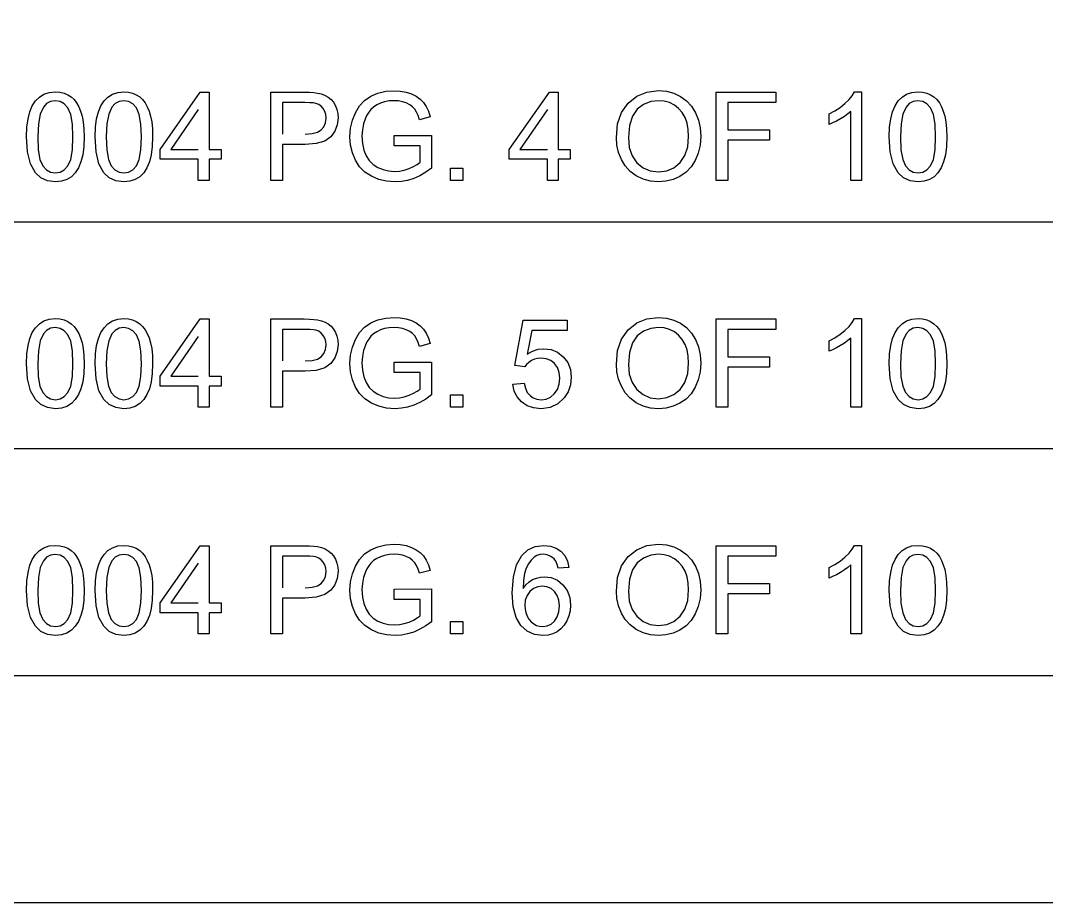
# Model space of a CAD drawing. Extents: x 0 to 17.2, y 0.1 to 11.3.
# Drawn here: x 1.91 to 2.634, y 0.225 to 0.846 of the extents above; entities that cross this region are included whole.
import ezdxf

# ---------------------------------------------------------------- set-up
doc = ezdxf.new("R2010")
doc.units = 0
doc.layers.add('BORDER', color=3, linetype='CONTINUOUS')
doc.layers.add('BORDERTEXT', color=7, linetype='CONTINUOUS')

msp = doc.modelspace()

# ---------------------------------------------------------------- linework, layer by layer
at = {"layer": 'BORDER'}
for points in [[(0.1692, 0.22466), (17.0808, 0.22466), (17.0808, 11.16746), (0.1692, 11.16746), (0.1692, 0.22466)], [(2.95282, 0.7043), (1.39935, 0.7043)], [(2.95282, 0.54442), (1.39935, 0.54442)], [(2.95282, 0.38454), (1.39935, 0.38454)]]:
    msp.add_lwpolyline(points, dxfattribs=at)
at = {"layer": 'BORDERTEXT'}
for points in [[(1.91457, 0.76437), (1.91482, 0.77124), (1.91557, 0.77716), (1.91684, 0.78212), (1.91859, 0.78626), (1.92084, 0.78972), (1.92358, 0.79249), (1.92682, 0.79452), (1.93057, 0.79573), (1.93484, 0.79614), (1.93804, 0.79591), (1.94096, 0.79524), (1.94362, 0.79412), (1.94599, 0.79258), (1.94807, 0.79065), (1.94985, 0.78831), (1.95137, 0.7856), (1.95266, 0.78252), (1.95371, 0.77907), (1.95449, 0.77501), (1.95496, 0.77011), (1.95511, 0.76437), (1.95486, 0.75755), (1.95411, 0.75166), (1.95286, 0.74671), (1.95112, 0.74257), (1.94888, 0.7391), (1.94614, 0.73632), (1.9429, 0.73428), (1.93913, 0.73306), (1.93484, 0.73265), (1.92927, 0.73336), (1.92457, 0.73551), (1.92072, 0.73909), (1.9173, 0.74535), (1.91525, 0.75378), (1.91457, 0.76437)], [(1.96287, 0.76437), (1.96312, 0.77124), (1.96388, 0.77716), (1.96514, 0.78212), (1.9669, 0.78626), (1.96915, 0.78972), (1.97188, 0.79249), (1.97512, 0.79452), (1.97888, 0.79573), (1.98315, 0.79614), (1.98634, 0.79591), (1.98927, 0.79524), (1.99192, 0.79412), (1.99429, 0.79258), (1.99637, 0.79065), (1.99816, 0.78831), (1.99968, 0.7856), (2.00097, 0.78252), (2.00202, 0.77907), (2.0028, 0.77501), (2.00326, 0.77011), (2.00342, 0.76437), (2.00317, 0.75755), (2.00242, 0.75166), (2.00117, 0.74671), (1.99942, 0.74257), (1.99718, 0.7391), (1.99445, 0.73632), (1.9912, 0.73428), (1.98744, 0.73306), (1.98315, 0.73265), (1.97758, 0.73336), (1.97287, 0.73551), (1.96902, 0.73909), (1.96561, 0.74535), (1.96356, 0.75378), (1.96287, 0.76437)], [(2.03565, 0.73371), (2.03565, 0.74859), (2.00868, 0.74859), (2.00868, 0.75559), (2.03705, 0.79588), (2.04328, 0.79588), (2.04328, 0.75559), (2.05168, 0.75559), (2.05168, 0.74859), (2.04328, 0.74859), (2.04328, 0.73371), (2.03565, 0.73371)], [(2.08671, 0.73371), (2.08671, 0.79588), (2.11017, 0.79588), (2.11397, 0.79582), (2.11712, 0.79562), (2.11962, 0.79529), (2.12251, 0.79463), (2.12507, 0.79366), (2.1273, 0.79238), (2.12923, 0.79077), (2.13089, 0.78877), (2.13228, 0.78638), (2.13333, 0.78373), (2.13396, 0.7809), (2.13417, 0.7779), (2.13361, 0.77288), (2.13193, 0.76841), (2.12912, 0.76448), (2.12486, 0.76143), (2.11878, 0.7596), (2.11089, 0.75899), (2.09494, 0.75899), (2.09494, 0.73371), (2.08671, 0.73371)], [(2.17374, 0.75809), (2.17374, 0.76539), (2.20008, 0.76543), (2.20008, 0.74236), (2.19599, 0.7394), (2.19182, 0.73698), (2.18757, 0.73509), (2.18323, 0.73373), (2.17882, 0.73292), (2.17434, 0.73265), (2.16841, 0.73308), (2.16287, 0.73439), (2.15769, 0.73657), (2.15311, 0.73958), (2.14934, 0.74336), (2.14639, 0.74792), (2.14427, 0.75306), (2.14299, 0.75858), (2.14257, 0.7645), (2.14299, 0.77042), (2.14426, 0.77606), (2.14637, 0.78144), (2.14927, 0.78624), (2.15291, 0.79013), (2.15729, 0.79313), (2.16228, 0.79525), (2.16775, 0.79652), (2.1737, 0.79694), (2.17805, 0.7967), (2.18212, 0.79597), (2.18589, 0.79476), (2.18926, 0.79311), (2.19211, 0.79108), (2.19444, 0.78867), (2.19634, 0.78581), (2.19791, 0.78242), (2.19915, 0.77849), (2.19172, 0.77646), (2.19072, 0.7794), (2.18956, 0.78189), (2.18825, 0.78392), (2.18666, 0.78561), (2.18468, 0.78706), (2.18231, 0.78827), (2.17964, 0.78918), (2.17679, 0.78972), (2.17374, 0.7899), (2.17015, 0.78971), (2.1669, 0.78914), (2.16399, 0.78819), (2.16142, 0.78692), (2.15921, 0.78541), (2.15735, 0.78367), (2.15579, 0.78174), (2.15448, 0.77969), (2.15343, 0.77752), (2.15211, 0.77357), (2.15132, 0.76939), (2.15105, 0.76501), (2.15137, 0.75977), (2.15232, 0.75513), (2.15391, 0.7511), (2.15611, 0.74769), (2.15889, 0.74491), (2.16225, 0.74278), (2.16597, 0.74128), (2.16984, 0.74037), (2.17387, 0.74007), (2.1774, 0.7403), (2.18088, 0.74098), (2.1843, 0.74213), (2.18742, 0.74353), (2.18999, 0.74499), (2.19202, 0.74652), (2.19202, 0.75809), (2.17374, 0.75809)], [(2.28185, 0.73371), (2.28185, 0.74859), (2.25487, 0.74859), (2.25487, 0.75559), (2.28325, 0.79588), (2.28948, 0.79588), (2.28948, 0.75559), (2.29788, 0.75559), (2.29788, 0.74859), (2.28948, 0.74859), (2.28948, 0.73371), (2.28185, 0.73371)], [(2.33041, 0.76399), (2.33133, 0.77356), (2.3341, 0.78164), (2.33872, 0.78823), (2.3448, 0.79309), (2.35195, 0.79601), (2.36018, 0.79699), (2.36573, 0.79653), (2.37091, 0.79516), (2.3757, 0.79287), (2.37995, 0.78977), (2.38346, 0.78594), (2.38624, 0.7814), (2.38826, 0.77627), (2.38947, 0.77071), (2.38987, 0.76471), (2.38945, 0.75863), (2.38817, 0.75299), (2.38605, 0.74779), (2.38315, 0.74322), (2.37955, 0.73945), (2.37524, 0.73649), (2.37045, 0.73435), (2.36542, 0.73307), (2.36014, 0.73265), (2.35449, 0.73312), (2.34926, 0.73453), (2.34445, 0.73689), (2.34021, 0.74006), (2.33672, 0.74392), (2.33397, 0.74847), (2.33199, 0.75345), (2.3308, 0.75863), (2.33041, 0.76399)], [(2.4009, 0.73371), (2.4009, 0.79588), (2.44284, 0.79588), (2.44284, 0.78855), (2.40912, 0.78855), (2.40912, 0.76929), (2.4383, 0.76929), (2.4383, 0.76195), (2.40912, 0.76195), (2.40912, 0.73371), (2.4009, 0.73371)], [(2.50332, 0.73371), (2.49569, 0.73371), (2.49569, 0.78235), (2.49366, 0.7806), (2.49125, 0.77885), (2.48845, 0.77709), (2.48557, 0.77549), (2.48289, 0.77417), (2.48042, 0.77315), (2.48042, 0.78053), (2.48451, 0.78268), (2.48824, 0.78511), (2.49161, 0.78782), (2.4945, 0.79065), (2.49676, 0.79342), (2.4984, 0.79614), (2.50332, 0.79614), (2.50332, 0.73371)], [(2.52287, 0.76437), (2.52312, 0.77124), (2.52388, 0.77716), (2.52514, 0.78212), (2.5269, 0.78626), (2.52915, 0.78972), (2.53188, 0.79249), (2.53512, 0.79452), (2.53888, 0.79573), (2.54314, 0.79614), (2.54634, 0.79591), (2.54927, 0.79524), (2.55192, 0.79412), (2.55429, 0.79258), (2.55637, 0.79065), (2.55816, 0.78831), (2.55968, 0.7856), (2.56097, 0.78252), (2.56202, 0.77907), (2.56279, 0.77501), (2.56326, 0.77011), (2.56342, 0.76437), (2.56317, 0.75755), (2.56242, 0.75166), (2.56117, 0.74671), (2.55942, 0.74257), (2.55718, 0.7391), (2.55445, 0.73632), (2.5512, 0.73428), (2.54743, 0.73306), (2.54314, 0.73265), (2.53758, 0.73336), (2.53287, 0.73551), (2.52902, 0.73909), (2.5256, 0.74535), (2.52355, 0.75378), (2.52287, 0.76437)], [(1.92241, 0.76437), (1.92281, 0.7553), (1.924, 0.74851), (1.926, 0.74399), (1.92857, 0.74118), (1.93152, 0.73949), (1.93484, 0.73892), (1.93816, 0.73949), (1.94111, 0.74119), (1.94368, 0.74401), (1.94567, 0.74854), (1.94687, 0.75532), (1.94727, 0.76437), (1.94687, 0.77346), (1.94567, 0.78026), (1.94368, 0.78477), (1.9411, 0.78758), (1.93812, 0.78926), (1.93475, 0.78982), (1.93148, 0.78932), (1.92868, 0.78784), (1.92636, 0.78537), (1.92417, 0.78051), (1.92285, 0.77351), (1.92241, 0.76437)], [(1.97072, 0.76437), (1.97112, 0.7553), (1.97231, 0.74851), (1.9743, 0.74399), (1.97688, 0.74118), (1.97983, 0.73949), (1.98315, 0.73892), (1.98646, 0.73949), (1.98941, 0.74119), (1.99199, 0.74401), (1.99398, 0.74854), (1.99517, 0.75532), (1.99557, 0.76437), (1.99517, 0.77346), (1.99398, 0.78026), (1.99199, 0.78477), (1.9894, 0.78758), (1.98643, 0.78926), (1.98306, 0.78982), (1.97979, 0.78932), (1.97699, 0.78784), (1.97466, 0.78537), (1.97247, 0.78051), (1.97116, 0.77351), (1.97072, 0.76437)], [(2.33889, 0.76386), (2.33956, 0.7569), (2.34158, 0.751), (2.34493, 0.74616), (2.34931, 0.74256), (2.35436, 0.74041), (2.3601, 0.73969), (2.36592, 0.74041), (2.37102, 0.74259), (2.37539, 0.74622), (2.37872, 0.75118), (2.38072, 0.75736), (2.38139, 0.76475), (2.3811, 0.7696), (2.38025, 0.77402), (2.37882, 0.77801), (2.37685, 0.7815), (2.37434, 0.78443), (2.37131, 0.78679), (2.36789, 0.78852), (2.36419, 0.78956), (2.36022, 0.7899), (2.35467, 0.78924), (2.34966, 0.78724), (2.34519, 0.7839), (2.34169, 0.77901), (2.33959, 0.77233), (2.33889, 0.76386)], [(2.53072, 0.76437), (2.53112, 0.7553), (2.53231, 0.74851), (2.5343, 0.74399), (2.53688, 0.74118), (2.53982, 0.73949), (2.54314, 0.73892), (2.54646, 0.73949), (2.54941, 0.74119), (2.55199, 0.74401), (2.55398, 0.74854), (2.55517, 0.75532), (2.55557, 0.76437), (2.55517, 0.77346), (2.55398, 0.78026), (2.55199, 0.78477), (2.5494, 0.78758), (2.54643, 0.78926), (2.54306, 0.78982), (2.53979, 0.78932), (2.53699, 0.78784), (2.53466, 0.78537), (2.53247, 0.78051), (2.53116, 0.77351), (2.53072, 0.76437)], [(2.03565, 0.78363), (2.01618, 0.75559), (2.03565, 0.75559)], [(2.11102, 0.76632), (2.11582, 0.76665), (2.11959, 0.76764), (2.12234, 0.76929), (2.1242, 0.77154), (2.12532, 0.77432), (2.12569, 0.77765), (2.12547, 0.78012), (2.12481, 0.78235), (2.12372, 0.78433), (2.12226, 0.78597), (2.12053, 0.78719), (2.11852, 0.78799), (2.11675, 0.7883), (2.11419, 0.78848), (2.11085, 0.78855), (2.09494, 0.78855), (2.09494, 0.76632)], [(2.28185, 0.78363), (2.26238, 0.75559), (2.28185, 0.75559)], [(2.2134, 0.73371), (2.2134, 0.7424), (2.22209, 0.7424), (2.22209, 0.73371), (2.2134, 0.73371)], [(2.17374, 0.59822), (2.17374, 0.60551), (2.20008, 0.60555), (2.20008, 0.58248), (2.19599, 0.57952), (2.19182, 0.5771), (2.18757, 0.57521), (2.18323, 0.57385), (2.17882, 0.57304), (2.17434, 0.57277), (2.16841, 0.57321), (2.16287, 0.57451), (2.15769, 0.57669), (2.15311, 0.5797), (2.14934, 0.58348), (2.14639, 0.58804), (2.14427, 0.59318), (2.14299, 0.59871), (2.14257, 0.60462), (2.14299, 0.61054), (2.14426, 0.61618), (2.14637, 0.62156), (2.14927, 0.62636), (2.15291, 0.63025), (2.15729, 0.63325), (2.16228, 0.63537), (2.16775, 0.63664), (2.1737, 0.63706), (2.17805, 0.63682), (2.18212, 0.63609), (2.18589, 0.63488), (2.18926, 0.63323), (2.19211, 0.63121), (2.19444, 0.62879), (2.19634, 0.62593), (2.19791, 0.62254), (2.19915, 0.61862), (2.19172, 0.61658), (2.19072, 0.61952), (2.18956, 0.62201), (2.18825, 0.62404), (2.18666, 0.62573), (2.18468, 0.62718), (2.18231, 0.62839), (2.17964, 0.6293), (2.17679, 0.62984), (2.17374, 0.63002), (2.17015, 0.62983), (2.1669, 0.62926), (2.16399, 0.62831), (2.16142, 0.62704), (2.15921, 0.62554), (2.15735, 0.62379), (2.15579, 0.62186), (2.15448, 0.61981), (2.15343, 0.61764), (2.15211, 0.61369), (2.15132, 0.60952), (2.15105, 0.60513), (2.15137, 0.59989), (2.15232, 0.59525), (2.15391, 0.59122), (2.15611, 0.58781), (2.15889, 0.58504), (2.16225, 0.58291), (2.16597, 0.5814), (2.16984, 0.58049), (2.17387, 0.58019), (2.1774, 0.58042), (2.18088, 0.58111), (2.1843, 0.58225), (2.18742, 0.58365), (2.18999, 0.58511), (2.19202, 0.58664), (2.19202, 0.59822), (2.17374, 0.59822)], [(2.33041, 0.60411), (2.33133, 0.61368), (2.3341, 0.62176), (2.33872, 0.62835), (2.3448, 0.63321), (2.35195, 0.63613), (2.36018, 0.63711), (2.36573, 0.63665), (2.37091, 0.63528), (2.3757, 0.63299), (2.37995, 0.62989), (2.38346, 0.62607), (2.38624, 0.62152), (2.38826, 0.6164), (2.38947, 0.61083), (2.38987, 0.60483), (2.38945, 0.59875), (2.38817, 0.59311), (2.38605, 0.58791), (2.38315, 0.58334), (2.37955, 0.57957), (2.37524, 0.57661), (2.37045, 0.57448), (2.36542, 0.5732), (2.36014, 0.57277), (2.35449, 0.57324), (2.34926, 0.57465), (2.34445, 0.57701), (2.34021, 0.58018), (2.33672, 0.58404), (2.33397, 0.58859), (2.33199, 0.59357), (2.3308, 0.59875), (2.33041, 0.60411)], [(1.91457, 0.60449), (1.91482, 0.61137), (1.91557, 0.61728), (1.91684, 0.62224), (1.91859, 0.62638), (1.92084, 0.62984), (1.92358, 0.63261), (1.92682, 0.63464), (1.93057, 0.63585), (1.93484, 0.63626), (1.93804, 0.63604), (1.94096, 0.63536), (1.94362, 0.63424), (1.94599, 0.6327), (1.94807, 0.63077), (1.94985, 0.62843), (1.95137, 0.62572), (1.95266, 0.62264), (1.95371, 0.61919), (1.95449, 0.61513), (1.95496, 0.61023), (1.95511, 0.60449), (1.95486, 0.59767), (1.95411, 0.59178), (1.95286, 0.58683), (1.95112, 0.58269), (1.94888, 0.57922), (1.94614, 0.57644), (1.9429, 0.5744), (1.93913, 0.57318), (1.93484, 0.57277), (1.92927, 0.57349), (1.92457, 0.57563), (1.92072, 0.57922), (1.9173, 0.58547), (1.91525, 0.5939), (1.91457, 0.60449)], [(1.92241, 0.60449), (1.92281, 0.59542), (1.924, 0.58863), (1.926, 0.58411), (1.92857, 0.5813), (1.93152, 0.57961), (1.93484, 0.57905), (1.93816, 0.57961), (1.94111, 0.58131), (1.94368, 0.58414), (1.94567, 0.58866), (1.94687, 0.59545), (1.94727, 0.60449), (1.94687, 0.61358), (1.94567, 0.62038), (1.94368, 0.62489), (1.9411, 0.6277), (1.93812, 0.62938), (1.93475, 0.62994), (1.93148, 0.62944), (1.92868, 0.62796), (1.92636, 0.62549), (1.92417, 0.62063), (1.92285, 0.61363), (1.92241, 0.60449)], [(1.96287, 0.60449), (1.96312, 0.61137), (1.96388, 0.61728), (1.96514, 0.62224), (1.9669, 0.62638), (1.96915, 0.62984), (1.97188, 0.63261), (1.97512, 0.63464), (1.97888, 0.63585), (1.98315, 0.63626), (1.98634, 0.63604), (1.98927, 0.63536), (1.99192, 0.63424), (1.99429, 0.6327), (1.99637, 0.63077), (1.99816, 0.62843), (1.99968, 0.62572), (2.00097, 0.62264), (2.00202, 0.61919), (2.0028, 0.61513), (2.00326, 0.61023), (2.00342, 0.60449), (2.00317, 0.59767), (2.00242, 0.59178), (2.00117, 0.58683), (1.99942, 0.58269), (1.99718, 0.57922), (1.99445, 0.57644), (1.9912, 0.5744), (1.98744, 0.57318), (1.98315, 0.57277), (1.97758, 0.57349), (1.97287, 0.57563), (1.96902, 0.57922), (1.96561, 0.58547), (1.96356, 0.5939), (1.96287, 0.60449)], [(1.97072, 0.60449), (1.97112, 0.59542), (1.97231, 0.58863), (1.9743, 0.58411), (1.97688, 0.5813), (1.97983, 0.57961), (1.98315, 0.57905), (1.98646, 0.57961), (1.98941, 0.58131), (1.99199, 0.58414), (1.99398, 0.58866), (1.99517, 0.59545), (1.99557, 0.60449), (1.99517, 0.61358), (1.99398, 0.62038), (1.99199, 0.62489), (1.9894, 0.6277), (1.98643, 0.62938), (1.98306, 0.62994), (1.97979, 0.62944), (1.97699, 0.62796), (1.97466, 0.62549), (1.97247, 0.62063), (1.97116, 0.61363), (1.97072, 0.60449)], [(2.03565, 0.57383), (2.03565, 0.58872), (2.00868, 0.58872), (2.00868, 0.59571), (2.03705, 0.636), (2.04328, 0.636), (2.04328, 0.59571), (2.05168, 0.59571), (2.05168, 0.58872), (2.04328, 0.58872), (2.04328, 0.57383), (2.03565, 0.57383)], [(2.08671, 0.57383), (2.08671, 0.636), (2.11017, 0.636), (2.11397, 0.63594), (2.11712, 0.63574), (2.11962, 0.63541), (2.12251, 0.63475), (2.12507, 0.63378), (2.1273, 0.63251), (2.12923, 0.63089), (2.13089, 0.62889), (2.13228, 0.6265), (2.13333, 0.62385), (2.13396, 0.62102), (2.13417, 0.61802), (2.13361, 0.61301), (2.13193, 0.60853), (2.12912, 0.6046), (2.12486, 0.60155), (2.11878, 0.59972), (2.11089, 0.59911), (2.09494, 0.59911), (2.09494, 0.57383), (2.08671, 0.57383)], [(2.25738, 0.59012), (2.26539, 0.59079), (2.26625, 0.58722), (2.26763, 0.58428), (2.26953, 0.58199), (2.27184, 0.58036), (2.27445, 0.57937), (2.27735, 0.57905), (2.28084, 0.57951), (2.28395, 0.58089), (2.28668, 0.5832), (2.2888, 0.58627), (2.29008, 0.58995), (2.2905, 0.59423), (2.29009, 0.59828), (2.28887, 0.60171), (2.28683, 0.60454), (2.28413, 0.60663), (2.28093, 0.60789), (2.27723, 0.60831), (2.27485, 0.60812), (2.27263, 0.60757), (2.27057, 0.60663), (2.26873, 0.60541), (2.26717, 0.60396), (2.2659, 0.60229), (2.25873, 0.60322), (2.26476, 0.63516), (2.29567, 0.63516), (2.29567, 0.62786), (2.27086, 0.62786), (2.26751, 0.61115), (2.27131, 0.61332), (2.27522, 0.61462), (2.27926, 0.61505), (2.28441, 0.61443), (2.28899, 0.61255), (2.293, 0.60941), (2.29611, 0.60529), (2.29798, 0.60046), (2.2986, 0.59491), (2.29805, 0.58954), (2.29641, 0.58467), (2.29368, 0.58032), (2.28921, 0.57612), (2.28377, 0.57361), (2.27735, 0.57277), (2.27204, 0.5733), (2.26743, 0.57488), (2.26351, 0.57752), (2.26044, 0.58103), (2.2584, 0.58523), (2.25738, 0.59012)], [(2.33889, 0.60398), (2.33956, 0.59702), (2.34158, 0.59112), (2.34493, 0.58628), (2.34931, 0.58268), (2.35436, 0.58053), (2.3601, 0.57981), (2.36592, 0.58054), (2.37102, 0.58271), (2.37539, 0.58634), (2.37872, 0.5913), (2.38072, 0.59748), (2.38139, 0.60487), (2.3811, 0.60972), (2.38025, 0.61414), (2.37882, 0.61813), (2.37685, 0.62162), (2.37434, 0.62455), (2.37131, 0.62691), (2.36789, 0.62864), (2.36419, 0.62968), (2.36022, 0.63002), (2.35467, 0.62936), (2.34966, 0.62736), (2.34519, 0.62402), (2.34169, 0.61913), (2.33959, 0.61245), (2.33889, 0.60398)], [(2.4009, 0.57383), (2.4009, 0.636), (2.44284, 0.636), (2.44284, 0.62867), (2.40912, 0.62867), (2.40912, 0.60941), (2.4383, 0.60941), (2.4383, 0.60208), (2.40912, 0.60208), (2.40912, 0.57383), (2.4009, 0.57383)], [(2.50332, 0.57383), (2.49569, 0.57383), (2.49569, 0.62248), (2.49366, 0.62072), (2.49125, 0.61897), (2.48845, 0.61722), (2.48557, 0.61561), (2.48289, 0.61429), (2.48042, 0.61327), (2.48042, 0.62065), (2.48451, 0.6228), (2.48824, 0.62523), (2.49161, 0.62795), (2.4945, 0.63077), (2.49676, 0.63354), (2.4984, 0.63626), (2.50332, 0.63626), (2.50332, 0.57383)], [(2.52287, 0.60449), (2.52312, 0.61137), (2.52388, 0.61728), (2.52514, 0.62224), (2.5269, 0.62638), (2.52915, 0.62984), (2.53188, 0.63261), (2.53512, 0.63464), (2.53888, 0.63585), (2.54314, 0.63626), (2.54634, 0.63604), (2.54927, 0.63536), (2.55192, 0.63424), (2.55429, 0.6327), (2.55637, 0.63077), (2.55816, 0.62843), (2.55968, 0.62572), (2.56097, 0.62264), (2.56202, 0.61919), (2.56279, 0.61513), (2.56326, 0.61023), (2.56342, 0.60449), (2.56317, 0.59767), (2.56242, 0.59178), (2.56117, 0.58683), (2.55942, 0.58269), (2.55718, 0.57922), (2.55445, 0.57644), (2.5512, 0.5744), (2.54743, 0.57318), (2.54314, 0.57277), (2.53758, 0.57349), (2.53287, 0.57563), (2.52902, 0.57922), (2.5256, 0.58547), (2.52355, 0.5939), (2.52287, 0.60449)], [(2.53072, 0.60449), (2.53112, 0.59542), (2.53231, 0.58863), (2.5343, 0.58411), (2.53688, 0.5813), (2.53982, 0.57961), (2.54314, 0.57905), (2.54646, 0.57961), (2.54941, 0.58131), (2.55199, 0.58414), (2.55398, 0.58866), (2.55517, 0.59545), (2.55557, 0.60449), (2.55517, 0.61358), (2.55398, 0.62038), (2.55199, 0.62489), (2.5494, 0.6277), (2.54643, 0.62938), (2.54306, 0.62994), (2.53979, 0.62944), (2.53699, 0.62796), (2.53466, 0.62549), (2.53247, 0.62063), (2.53116, 0.61363), (2.53072, 0.60449)], [(2.03565, 0.62375), (2.01618, 0.59571), (2.03565, 0.59571)], [(2.11102, 0.60644), (2.11582, 0.60677), (2.11959, 0.60776), (2.12234, 0.60941), (2.1242, 0.61166), (2.12532, 0.61445), (2.12569, 0.61777), (2.12547, 0.62024), (2.12481, 0.62247), (2.12372, 0.62445), (2.12226, 0.62609), (2.12053, 0.62731), (2.11852, 0.62812), (2.11675, 0.62842), (2.11419, 0.62861), (2.11085, 0.62867), (2.09494, 0.62867), (2.09494, 0.60644)], [(2.2134, 0.57383), (2.2134, 0.58252), (2.22209, 0.58252), (2.22209, 0.57383), (2.2134, 0.57383)], [(1.91457, 0.44461), (1.91482, 0.45149), (1.91557, 0.4574), (1.91684, 0.46236), (1.91859, 0.4665), (1.92084, 0.46996), (1.92358, 0.47273), (1.92682, 0.47476), (1.93057, 0.47598), (1.93484, 0.47638), (1.93804, 0.47616), (1.94096, 0.47549), (1.94362, 0.47437), (1.94599, 0.47282), (1.94807, 0.47089), (1.94985, 0.46856), (1.95137, 0.46584), (1.95266, 0.46276), (1.95371, 0.45931), (1.95449, 0.45525), (1.95496, 0.45036), (1.95511, 0.44461), (1.95486, 0.43779), (1.95411, 0.4319), (1.95286, 0.42695), (1.95112, 0.42281), (1.94888, 0.41934), (1.94614, 0.41656), (1.9429, 0.41452), (1.93913, 0.4133), (1.93484, 0.41289), (1.92927, 0.41361), (1.92457, 0.41576), (1.92072, 0.41934), (1.9173, 0.4256), (1.91525, 0.43402), (1.91457, 0.44461)], [(1.96287, 0.44461), (1.96312, 0.45149), (1.96388, 0.4574), (1.96514, 0.46236), (1.9669, 0.4665), (1.96915, 0.46996), (1.97188, 0.47273), (1.97512, 0.47476), (1.97888, 0.47598), (1.98315, 0.47638), (1.98634, 0.47616), (1.98927, 0.47549), (1.99192, 0.47437), (1.99429, 0.47282), (1.99637, 0.47089), (1.99816, 0.46856), (1.99968, 0.46584), (2.00097, 0.46276), (2.00202, 0.45931), (2.0028, 0.45525), (2.00326, 0.45036), (2.00342, 0.44461), (2.00317, 0.43779), (2.00242, 0.4319), (2.00117, 0.42695), (1.99942, 0.42281), (1.99718, 0.41934), (1.99445, 0.41656), (1.9912, 0.41452), (1.98744, 0.4133), (1.98315, 0.41289), (1.97758, 0.41361), (1.97287, 0.41576), (1.96902, 0.41934), (1.96561, 0.4256), (1.96356, 0.43402), (1.96287, 0.44461)], [(2.03565, 0.41395), (2.03565, 0.42884), (2.00868, 0.42884), (2.00868, 0.43584), (2.03705, 0.47613), (2.04328, 0.47613), (2.04328, 0.43584), (2.05168, 0.43584), (2.05168, 0.42884), (2.04328, 0.42884), (2.04328, 0.41395), (2.03565, 0.41395)], [(2.08671, 0.41395), (2.08671, 0.47613), (2.11017, 0.47613), (2.11397, 0.47606), (2.11712, 0.47586), (2.11962, 0.47553), (2.12251, 0.47487), (2.12507, 0.4739), (2.1273, 0.47263), (2.12923, 0.47101), (2.13089, 0.46901), (2.13228, 0.46663), (2.13333, 0.46397), (2.13396, 0.46114), (2.13417, 0.45814), (2.13361, 0.45313), (2.13193, 0.44865), (2.12912, 0.44472), (2.12486, 0.44167), (2.11878, 0.43984), (2.11089, 0.43923), (2.09494, 0.43923), (2.09494, 0.41395), (2.08671, 0.41395)], [(2.17374, 0.43834), (2.17374, 0.44563), (2.20008, 0.44567), (2.20008, 0.4226), (2.19599, 0.41965), (2.19182, 0.41722), (2.18757, 0.41533), (2.18323, 0.41397), (2.17882, 0.41316), (2.17434, 0.41289), (2.16841, 0.41333), (2.16287, 0.41463), (2.15769, 0.41681), (2.15311, 0.41982), (2.14934, 0.4236), (2.14639, 0.42816), (2.14427, 0.4333), (2.14299, 0.43883), (2.14257, 0.44474), (2.14299, 0.45066), (2.14426, 0.45631), (2.14637, 0.46168), (2.14927, 0.46648), (2.15291, 0.47037), (2.15729, 0.47337), (2.16228, 0.47549), (2.16775, 0.47676), (2.1737, 0.47719), (2.17805, 0.47694), (2.18212, 0.47622), (2.18589, 0.475), (2.18926, 0.47336), (2.19211, 0.47133), (2.19444, 0.46892), (2.19634, 0.46605), (2.19791, 0.46266), (2.19915, 0.45874), (2.19172, 0.4567), (2.19072, 0.45964), (2.18956, 0.46213), (2.18825, 0.46417), (2.18666, 0.46586), (2.18468, 0.4673), (2.18231, 0.46851), (2.17964, 0.46942), (2.17679, 0.46996), (2.17374, 0.47015), (2.17015, 0.46996), (2.1669, 0.46938), (2.16399, 0.46843), (2.16142, 0.46716), (2.15921, 0.46566), (2.15735, 0.46391), (2.15579, 0.46198), (2.15448, 0.45993), (2.15343, 0.45776), (2.15211, 0.45381), (2.15132, 0.44964), (2.15105, 0.44525), (2.15137, 0.44001), (2.15232, 0.43537), (2.15391, 0.43134), (2.15611, 0.42793), (2.15889, 0.42516), (2.16225, 0.42303), (2.16597, 0.42152), (2.16984, 0.42061), (2.17387, 0.42031), (2.1774, 0.42054), (2.18088, 0.42123), (2.1843, 0.42237), (2.18742, 0.42377), (2.18999, 0.42523), (2.19202, 0.42676), (2.19202, 0.43834), (2.17374, 0.43834)], [(2.29699, 0.4609), (2.2894, 0.46031), (2.28862, 0.46303), (2.28766, 0.46521), (2.28651, 0.46684), (2.28429, 0.46865), (2.28174, 0.46974), (2.27888, 0.4701), (2.27655, 0.46988), (2.27441, 0.4692), (2.27248, 0.46807), (2.27024, 0.46605), (2.26835, 0.46349), (2.26679, 0.46039), (2.26563, 0.45655), (2.26491, 0.45176), (2.26463, 0.44601), (2.2666, 0.44857), (2.26885, 0.45065), (2.27137, 0.45225), (2.27407, 0.45338), (2.27686, 0.45406), (2.27973, 0.45428), (2.28456, 0.45366), (2.2889, 0.45179), (2.29273, 0.44866), (2.29571, 0.44455), (2.2975, 0.43971), (2.29809, 0.43414), (2.29781, 0.43033), (2.29697, 0.4267), (2.29557, 0.42326), (2.29368, 0.42017), (2.29136, 0.41761), (2.28863, 0.41556), (2.28556, 0.41408), (2.28223, 0.41319), (2.27862, 0.41289), (2.27265, 0.41367), (2.26747, 0.41601), (2.26306, 0.41991), (2.25971, 0.4256), (2.25771, 0.43331), (2.25704, 0.44305), (2.25778, 0.45397), (2.26, 0.46271), (2.2637, 0.46926), (2.26802, 0.47321), (2.27323, 0.47559), (2.27935, 0.47638), (2.28394, 0.47592), (2.28795, 0.47455), (2.29137, 0.47227), (2.29408, 0.46918), (2.29595, 0.46539), (2.29699, 0.4609)], [(2.33041, 0.44423), (2.33133, 0.45381), (2.3341, 0.46189), (2.33872, 0.46847), (2.3448, 0.47334), (2.35195, 0.47626), (2.36018, 0.47723), (2.36573, 0.47677), (2.37091, 0.4754), (2.3757, 0.47311), (2.37995, 0.47001), (2.38346, 0.46619), (2.38624, 0.46164), (2.38826, 0.45652), (2.38947, 0.45095), (2.38987, 0.44495), (2.38945, 0.43887), (2.38817, 0.43323), (2.38605, 0.42803), (2.38315, 0.42346), (2.37955, 0.41969), (2.37524, 0.41673), (2.37045, 0.4146), (2.36542, 0.41332), (2.36014, 0.41289), (2.35449, 0.41336), (2.34926, 0.41478), (2.34445, 0.41713), (2.34021, 0.4203), (2.33672, 0.42416), (2.33397, 0.42871), (2.33199, 0.4337), (2.3308, 0.43887), (2.33041, 0.44423)], [(2.4009, 0.41395), (2.4009, 0.47613), (2.44284, 0.47613), (2.44284, 0.46879), (2.40912, 0.46879), (2.40912, 0.44953), (2.4383, 0.44953), (2.4383, 0.4422), (2.40912, 0.4422), (2.40912, 0.41395), (2.4009, 0.41395)], [(2.50332, 0.41395), (2.49569, 0.41395), (2.49569, 0.4626), (2.49366, 0.46084), (2.49125, 0.45909), (2.48845, 0.45734), (2.48557, 0.45573), (2.48289, 0.45442), (2.48042, 0.45339), (2.48042, 0.46077), (2.48451, 0.46292), (2.48824, 0.46535), (2.49161, 0.46807), (2.4945, 0.4709), (2.49676, 0.47367), (2.4984, 0.47638), (2.50332, 0.47638), (2.50332, 0.41395)], [(2.52287, 0.44461), (2.52312, 0.45149), (2.52388, 0.4574), (2.52514, 0.46236), (2.5269, 0.4665), (2.52915, 0.46996), (2.53188, 0.47273), (2.53512, 0.47476), (2.53888, 0.47598), (2.54314, 0.47638), (2.54634, 0.47616), (2.54927, 0.47549), (2.55192, 0.47437), (2.55429, 0.47282), (2.55637, 0.47089), (2.55816, 0.46856), (2.55968, 0.46584), (2.56097, 0.46276), (2.56202, 0.45931), (2.56279, 0.45525), (2.56326, 0.45036), (2.56342, 0.44461), (2.56317, 0.43779), (2.56242, 0.4319), (2.56117, 0.42695), (2.55942, 0.42281), (2.55718, 0.41934), (2.55445, 0.41656), (2.5512, 0.41452), (2.54743, 0.4133), (2.54314, 0.41289), (2.53758, 0.41361), (2.53287, 0.41576), (2.52902, 0.41934), (2.5256, 0.4256), (2.52355, 0.43402), (2.52287, 0.44461)], [(1.92241, 0.44461), (1.92281, 0.43555), (1.924, 0.42875), (1.926, 0.42424), (1.92857, 0.42142), (1.93152, 0.41973), (1.93484, 0.41917), (1.93816, 0.41973), (1.94111, 0.42143), (1.94368, 0.42426), (1.94567, 0.42878), (1.94687, 0.43557), (1.94727, 0.44461), (1.94687, 0.4537), (1.94567, 0.4605), (1.94368, 0.46501), (1.9411, 0.46782), (1.93812, 0.4695), (1.93475, 0.47006), (1.93148, 0.46957), (1.92868, 0.46808), (1.92636, 0.46561), (1.92417, 0.46075), (1.92285, 0.45375), (1.92241, 0.44461)], [(1.97072, 0.44461), (1.97112, 0.43555), (1.97231, 0.42875), (1.9743, 0.42424), (1.97688, 0.42142), (1.97983, 0.41973), (1.98315, 0.41917), (1.98646, 0.41973), (1.98941, 0.42143), (1.99199, 0.42426), (1.99398, 0.42878), (1.99517, 0.43557), (1.99557, 0.44461), (1.99517, 0.4537), (1.99398, 0.4605), (1.99199, 0.46501), (1.9894, 0.46782), (1.98643, 0.4695), (1.98306, 0.47006), (1.97979, 0.46957), (1.97699, 0.46808), (1.97466, 0.46561), (1.97247, 0.46075), (1.97116, 0.45375), (1.97072, 0.44461)], [(2.03565, 0.46387), (2.01618, 0.43584), (2.03565, 0.43584)], [(2.11102, 0.44657), (2.11582, 0.4469), (2.11959, 0.44788), (2.12234, 0.44953), (2.1242, 0.45178), (2.12532, 0.45457), (2.12569, 0.45789), (2.12547, 0.46037), (2.12481, 0.46259), (2.12372, 0.46457), (2.12226, 0.46621), (2.12053, 0.46743), (2.11852, 0.46824), (2.11675, 0.46854), (2.11419, 0.46873), (2.11085, 0.46879), (2.09494, 0.46879), (2.09494, 0.44657)], [(2.33889, 0.44411), (2.33956, 0.43714), (2.34158, 0.43124), (2.34493, 0.4264), (2.34931, 0.42281), (2.35436, 0.42065), (2.3601, 0.41993), (2.36592, 0.42066), (2.37102, 0.42283), (2.37539, 0.42646), (2.37872, 0.43142), (2.38072, 0.4376), (2.38139, 0.445), (2.3811, 0.44984), (2.38025, 0.45426), (2.37882, 0.45825), (2.37685, 0.46174), (2.37434, 0.46467), (2.37131, 0.46703), (2.36789, 0.46876), (2.36419, 0.4698), (2.36022, 0.47015), (2.35467, 0.46948), (2.34966, 0.46748), (2.34519, 0.46414), (2.34169, 0.45925), (2.33959, 0.45257), (2.33889, 0.44411)], [(2.53072, 0.44461), (2.53112, 0.43555), (2.53231, 0.42875), (2.5343, 0.42424), (2.53688, 0.42142), (2.53982, 0.41973), (2.54314, 0.41917), (2.54646, 0.41973), (2.54941, 0.42143), (2.55199, 0.42426), (2.55398, 0.42878), (2.55517, 0.43557), (2.55557, 0.44461), (2.55517, 0.4537), (2.55398, 0.4605), (2.55199, 0.46501), (2.5494, 0.46782), (2.54643, 0.4695), (2.54306, 0.47006), (2.53979, 0.46957), (2.53699, 0.46808), (2.53466, 0.46561), (2.53247, 0.46075), (2.53116, 0.45375), (2.53072, 0.44461)], [(2.26582, 0.4341), (2.266, 0.4315), (2.26656, 0.42899), (2.26749, 0.42655), (2.26876, 0.42433), (2.27032, 0.4225), (2.27218, 0.42105), (2.27422, 0.42001), (2.27633, 0.41938), (2.2785, 0.41917), (2.28157, 0.4196), (2.28434, 0.4209), (2.28681, 0.42307), (2.28874, 0.42598), (2.2899, 0.42952), (2.29029, 0.43367), (2.28991, 0.43767), (2.28876, 0.44105), (2.28685, 0.44383), (2.28436, 0.44589), (2.28148, 0.44713), (2.2782, 0.44754), (2.27493, 0.44713), (2.272, 0.44589), (2.26942, 0.44383), (2.26742, 0.4411), (2.26622, 0.43785), (2.26582, 0.4341)], [(2.2134, 0.41395), (2.2134, 0.42265), (2.22209, 0.42265), (2.22209, 0.41395), (2.2134, 0.41395)]]:
    msp.add_lwpolyline(points, dxfattribs=at)

doc.saveas('drawing.dxf')
